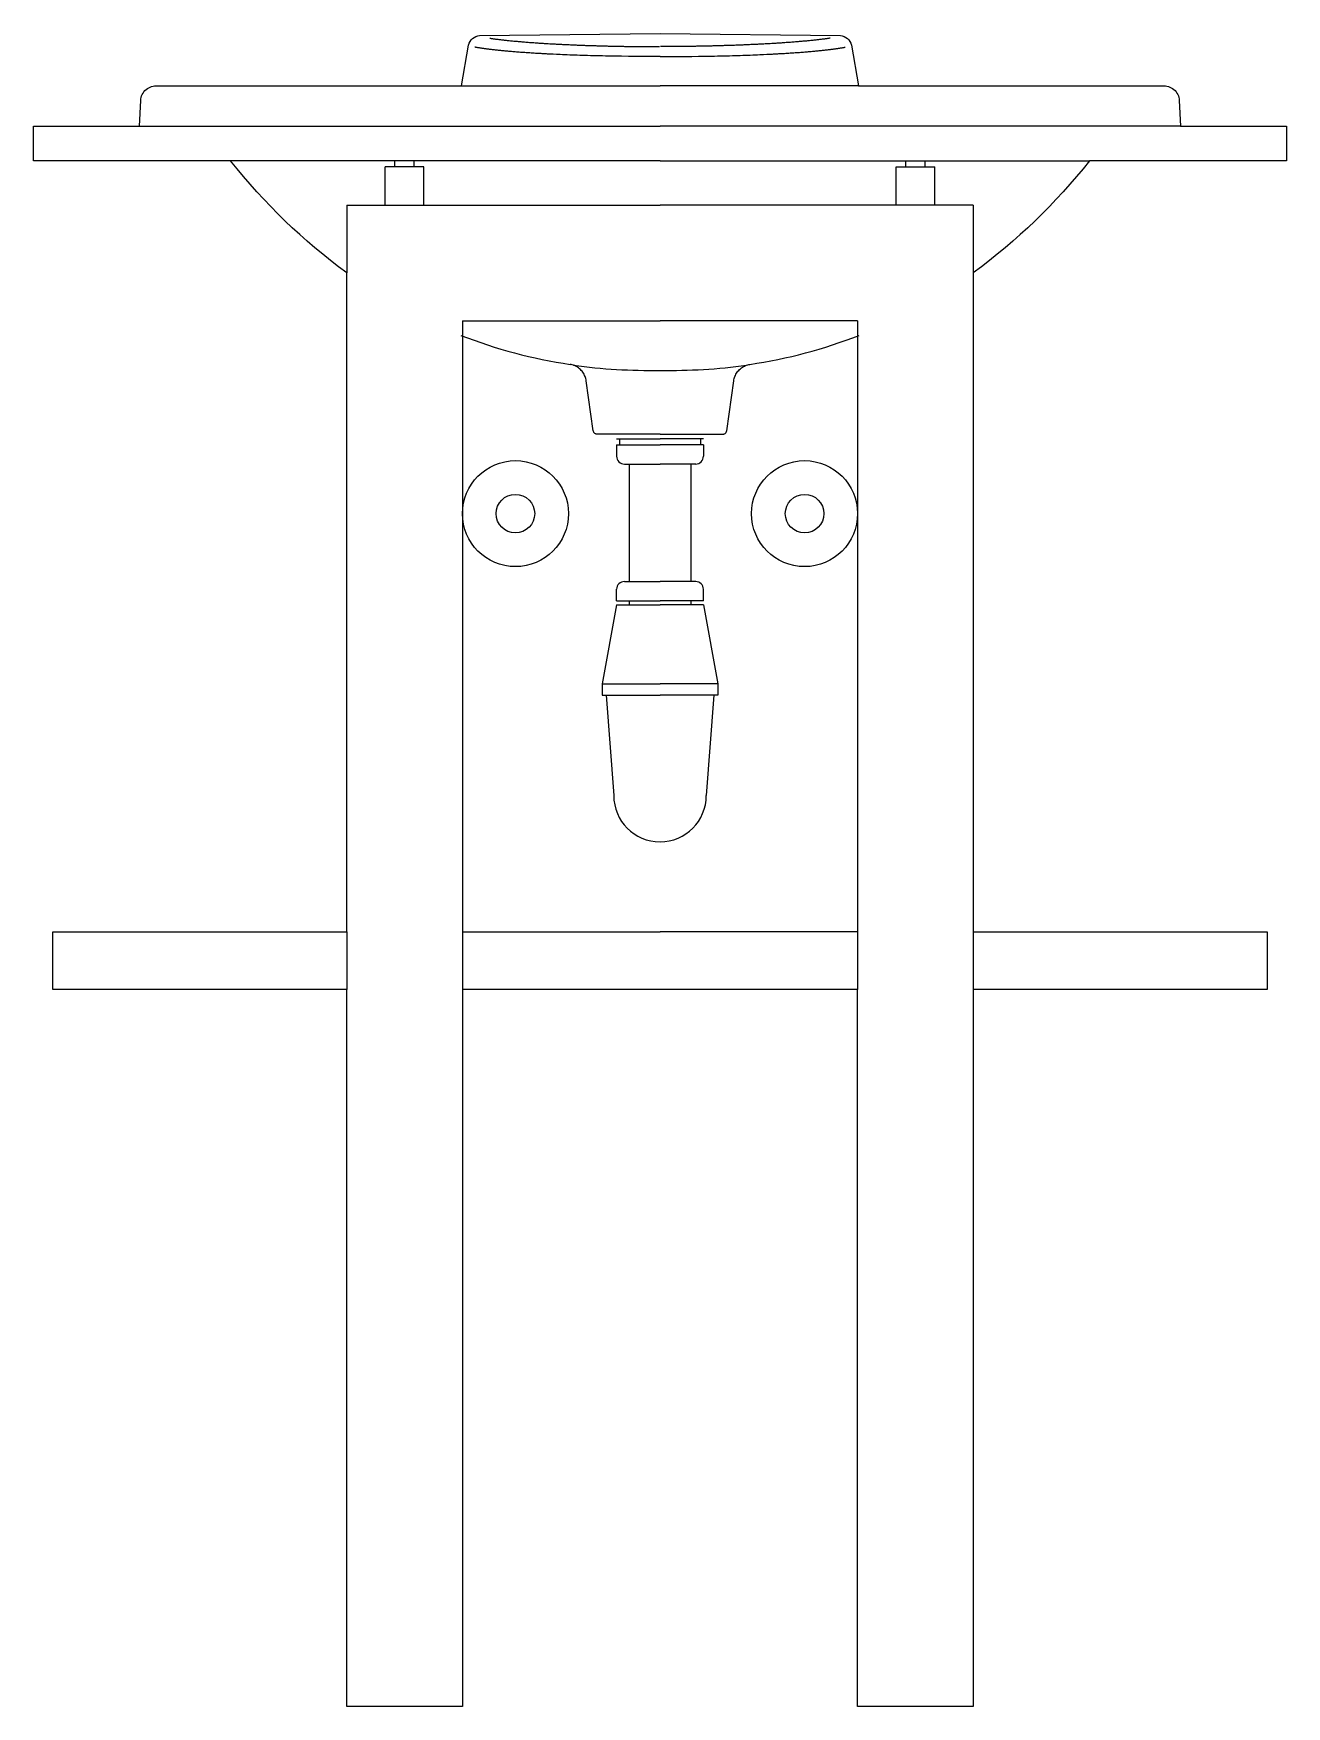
# Model space of a CAD drawing. Header units: millimetres. Extents: x 26555 to 42000, y 34815 to 42213.
# Drawn here: x 30365 to 31015, y 41345 to 42213 of the extents above; entities that cross this region are included whole.
import ezdxf

# ---------------------------------------------------------------- set-up
doc = ezdxf.new("R2010")
doc.units = ezdxf.units.MM
doc.layers.add('cad-block.com', color=250, linetype='Continuous')

# ---------------------------------------------------------------- blocks, each defined once
blk = doc.blocks.new('washbasin 6_front_cad-block.com')
at = {"color": 0, "linetype": 'Continuous'}
for p, q in [((-0.09599, 0.86074), (-0.09599, 0.86074)), ((-0.09577, 0.86069), (-0.09599, 0.86074)), ((-0.09554, 0.86064), (-0.09577, 0.86069)), ((-0.0953, 0.8606), (-0.09554, 0.86064)), ((-0.09505, 0.86055), (-0.0953, 0.8606)), ((-0.0948, 0.86051), (-0.09505, 0.86055)), ((-0.09452, 0.86046), (-0.0948, 0.86051)), ((-0.09422, 0.86041), (-0.09452, 0.86046)), ((-0.09392, 0.86035), (-0.09422, 0.86041)), ((-0.09363, 0.86031), (-0.09392, 0.86035)), ((-0.09332, 0.86026), (-0.09363, 0.86031)), ((-0.09296, 0.8602), (-0.09332, 0.86026)), ((-0.0926, 0.86014), (-0.09296, 0.8602)), ((-0.09222, 0.86009), (-0.0926, 0.86014)), ((-0.09184, 0.86003), (-0.09222, 0.86009)), ((-0.09144, 0.85997), (-0.09184, 0.86003)), ((-0.09103, 0.85992), (-0.09144, 0.85997)), ((-0.09061, 0.85986), (-0.09103, 0.85992)), ((-0.09019, 0.8598), (-0.09061, 0.85986)), ((-0.08975, 0.85974), (-0.09019, 0.8598)), ((-0.0893, 0.85969), (-0.08975, 0.85974)), ((-0.08885, 0.85963), (-0.0893, 0.85969)), ((-0.08838, 0.85957), (-0.08885, 0.85963)), ((-0.08791, 0.85951), (-0.08838, 0.85957)), ((-0.08833, 0.86542), (-0.08814, 0.86539)), ((-0.08814, 0.86539), (-0.08785, 0.86534)), ((-0.08742, 0.85946), (-0.08791, 0.85951)), ((-0.08785, 0.86534), (-0.08755, 0.8653)), ((-0.08755, 0.8653), (-0.0872, 0.86524)), ((-0.0872, 0.86524), (-0.08684, 0.86519)), ((-0.08684, 0.86519), (-0.08647, 0.86513)), ((-0.08647, 0.86513), (-0.08609, 0.86508)), ((-0.08609, 0.86508), (-0.0857, 0.86503)), ((-0.0857, 0.86503), (-0.0853, 0.86497)), ((-0.0853, 0.86497), (-0.08489, 0.86492)), ((-0.08489, 0.86492), (-0.08447, 0.86486)), ((-0.08447, 0.86486), (-0.08404, 0.86481)), ((-0.08404, 0.86481), (-0.08361, 0.86475)), ((-0.08361, 0.86475), (-0.08316, 0.8647)), ((-0.08316, 0.8647), (-0.0827, 0.86464)), ((-0.0827, 0.86464), (-0.08223, 0.86459)), ((-0.08223, 0.86459), (-0.08176, 0.86453)), ((-0.08176, 0.86453), (-0.08127, 0.86448)), ((-0.08127, 0.86448), (-0.08078, 0.86442)), ((-0.08078, 0.86442), (-0.08027, 0.86437)), ((-0.08027, 0.86437), (-0.07976, 0.86431)), ((-0.07976, 0.86431), (-0.07924, 0.86426)), ((-0.07924, 0.86426), (-0.07871, 0.8642)), ((-0.07871, 0.8642), (-0.07817, 0.86415)), ((-0.07817, 0.86415), (-0.07762, 0.86409)), ((-0.07762, 0.86409), (-0.07706, 0.86404)), ((-0.07706, 0.86404), (-0.07649, 0.86399)), ((-0.07649, 0.86399), (-0.07591, 0.86393)), ((-0.07591, 0.86393), (-0.07533, 0.86388)), ((-0.07533, 0.86388), (-0.07473, 0.86382)), ((-0.07473, 0.86382), (-0.07413, 0.86377)), ((-0.07413, 0.86377), (-0.07352, 0.86371)), ((-0.07352, 0.86371), (-0.0729, 0.86366)), ((-0.0729, 0.86366), (-0.07227, 0.86361)), ((-0.07227, 0.86361), (-0.07163, 0.86355)), ((-0.07163, 0.86355), (-0.07099, 0.8635)), ((-0.07099, 0.8635), (-0.07033, 0.86345)), ((-0.07033, 0.86345), (-0.06967, 0.8634)), ((-0.06967, 0.8634), (-0.069, 0.86334)), ((-0.069, 0.86334), (-0.06832, 0.86329)), ((-0.06832, 0.86329), (-0.06763, 0.86324)), ((-0.06763, 0.86324), (-0.06694, 0.86319)), ((-0.06694, 0.86319), (-0.06623, 0.86314)), ((-0.06623, 0.86314), (-0.06552, 0.86309)), ((-0.06552, 0.86309), (-0.0648, 0.86304)), ((-0.0648, 0.86304), (-0.06407, 0.86299)), ((-0.06407, 0.86299), (-0.06334, 0.86294)), ((-0.06334, 0.86294), (-0.06278, 0.8629)), ((-0.06278, 0.8629), (-0.06223, 0.86286)), ((-0.06223, 0.86286), (-0.06169, 0.86283)), ((-0.06169, 0.86283), (-0.06116, 0.8628)), ((-0.06116, 0.8628), (-0.06065, 0.86276)), ((-0.06065, 0.86276), (-0.06014, 0.86273)), ((-0.06014, 0.86273), (-0.05942, 0.86269)), ((-0.05942, 0.86269), (-0.0587, 0.86264)), ((-0.0587, 0.86264), (-0.05794, 0.8626)), ((-0.05794, 0.8626), (-0.05718, 0.86255)), ((-0.05718, 0.86255), (-0.05664, 0.86252)), ((-0.05664, 0.86252), (-0.05611, 0.86249)), ((-0.05611, 0.86249), (-0.05556, 0.86246)), ((-0.05556, 0.86246), (-0.05502, 0.86243)), ((-0.05502, 0.86243), (-0.05447, 0.8624)), ((-0.05447, 0.8624), (-0.05392, 0.86237)), ((-0.05392, 0.86237), (-0.05337, 0.86234)), ((-0.05337, 0.86234), (-0.05282, 0.86231)), ((-0.05282, 0.86231), (-0.05225, 0.86229)), ((-0.05225, 0.86229), (-0.05169, 0.86226)), ((-0.05169, 0.86226), (-0.05113, 0.86223)), ((-0.05113, 0.86223), (-0.05056, 0.8622)), ((-0.05056, 0.8622), (-0.04999, 0.86217)), ((-0.04999, 0.86217), (-0.04942, 0.86214)), ((-0.04942, 0.86214), (-0.04884, 0.86212)), ((-0.04884, 0.86212), (-0.04826, 0.86209)), ((-0.04826, 0.86209), (-0.04768, 0.86206)), ((-0.04768, 0.86206), (-0.04709, 0.86204)), ((-0.04709, 0.86204), (-0.0465, 0.86201)), ((-0.0465, 0.86201), (-0.04591, 0.86198)), ((-0.04591, 0.86198), (-0.04532, 0.86196)), ((-0.04532, 0.86196), (-0.04472, 0.86193)), ((-0.04472, 0.86193), (-0.04413, 0.86191)), ((-0.04413, 0.86191), (-0.04352, 0.86188)), ((-0.04352, 0.86188), (-0.04292, 0.86186)), ((-0.04292, 0.86186), (-0.04232, 0.86183)), ((-0.04232, 0.86183), (-0.04171, 0.86181)), ((-0.04171, 0.86181), (-0.0411, 0.86179)), ((-0.0411, 0.86179), (-0.04048, 0.86176)), ((-0.04048, 0.86176), (-0.03987, 0.86174)), ((-0.03987, 0.86174), (-0.03925, 0.86172)), ((-0.03925, 0.86172), (-0.03863, 0.86169)), ((-0.03863, 0.86169), (-0.038, 0.86167)), ((-0.038, 0.86167), (-0.03738, 0.86165)), ((-0.03738, 0.86165), (-0.03676, 0.86163)), ((-0.03676, 0.86163), (-0.03612, 0.86161)), ((-0.03612, 0.86161), (-0.0356, 0.86159)), ((-0.0356, 0.86159), (-0.03507, 0.86157)), ((-0.03507, 0.86157), (-0.03454, 0.86156)), ((-0.03454, 0.86156), (-0.03391, 0.86154)), ((-0.03391, 0.86154), (-0.03326, 0.86152)), ((-0.03326, 0.86152), (-0.03278, 0.8615)), ((-0.03278, 0.8615), (-0.0323, 0.86149)), ((-0.0323, 0.86149), (-0.03182, 0.86147)), ((-0.03182, 0.86147), (-0.03134, 0.86146)), ((-0.03134, 0.86146), (-0.03086, 0.86145)), ((-0.03086, 0.86145), (-0.03037, 0.86143)), ((-0.03037, 0.86143), (-0.02989, 0.86142)), ((-0.02989, 0.86142), (-0.0294, 0.86141)), ((-0.0294, 0.86141), (-0.02891, 0.86139)), ((-0.02891, 0.86139), (-0.02842, 0.86138)), ((-0.02842, 0.86138), (-0.02793, 0.86137)), ((-0.02793, 0.86137), (-0.02744, 0.86136)), ((-0.02793, 0.86137), (-0.02793, 0.86137)), ((-0.02744, 0.86136), (-0.02695, 0.86134)), ((-0.02695, 0.86134), (-0.02646, 0.86133)), ((-0.02646, 0.86133), (-0.02597, 0.86132)), ((-0.02597, 0.86132), (-0.02547, 0.86131)), ((-0.02547, 0.86131), (-0.02498, 0.8613)), ((-0.02498, 0.8613), (-0.02448, 0.86129)), ((-0.02448, 0.86129), (-0.02399, 0.86128)), ((-0.02399, 0.86128), (-0.02349, 0.86127)), ((-0.02349, 0.86127), (-0.02299, 0.86126)), ((-0.02299, 0.86126), (-0.02249, 0.86125)), ((-0.02249, 0.86125), (-0.022, 0.86124)), ((-0.022, 0.86124), (-0.0215, 0.86123)), ((-0.0215, 0.86123), (-0.021, 0.86122)), ((-0.021, 0.86122), (-0.0205, 0.86121)), ((-0.0205, 0.86121), (-0.01999, 0.8612)), ((-0.01999, 0.8612), (-0.01949, 0.86119)), ((-0.01949, 0.86119), (-0.01899, 0.86118)), ((-0.01899, 0.86118), (-0.01848, 0.86117)), ((-0.01848, 0.86117), (-0.01798, 0.86117)), ((-0.01798, 0.86117), (-0.01747, 0.86116)), ((-0.01747, 0.86116), (-0.01697, 0.86115)), ((-0.01697, 0.86115), (-0.01646, 0.86114)), ((-0.01646, 0.86114), (-0.0159, 0.86113)), ((-0.0159, 0.86113), (-0.01534, 0.86113)), ((-0.01534, 0.86113), (-0.01479, 0.86112)), ((-0.01479, 0.86112), (-0.01443, 0.86112)), ((-0.01443, 0.86112), (-0.01385, 0.86111)), ((-0.01385, 0.86111), (-0.01327, 0.8611)), ((-0.01327, 0.8611), (-0.01268, 0.86109)), ((-0.01268, 0.86109), (-0.0121, 0.86109)), ((-0.0121, 0.86109), (-0.0115, 0.86108)), ((-0.0115, 0.86108), (-0.01091, 0.86108)), ((-0.01091, 0.86108), (-0.01032, 0.86107)), ((-0.01032, 0.86107), (-0.00972, 0.86107)), ((-0.00972, 0.86107), (-0.00912, 0.86106)), ((-0.00912, 0.86106), (-0.00852, 0.86106)), ((-0.00852, 0.86106), (-0.00833, 0.86106)), ((-0.00833, 0.86106), (-0.00791, 0.86105)), ((-0.00833, 0.86106), (-0.00833, 0.86106)), ((-0.00791, 0.86105), (-0.00731, 0.86105)), ((-0.00731, 0.86105), (-0.00671, 0.86105)), ((-0.00671, 0.86105), (-0.0061, 0.86104)), ((-0.0061, 0.86104), (-0.00549, 0.86104)), ((-0.00549, 0.86104), (-0.00489, 0.86104)), ((-0.00489, 0.86104), (-0.00428, 0.86104)), ((-0.00428, 0.86104), (-0.00367, 0.86103)), ((-0.00367, 0.86103), (-0.00306, 0.86103)), ((-0.00306, 0.86103), (-0.00246, 0.86103)), ((-0.00246, 0.86103), (-0.00185, 0.86103)), ((-0.00185, 0.86103), (-0.00137, 0.86103)), ((-0.00137, 0.86103), (-0.00125, 0.86103)), ((-0.00125, 0.86103), (-0.00081, 0.86103)), ((-0.00081, 0.86103), (-0.00064, 0.86103)), ((-0.00064, 0.86103), (-0.00049, 0.86103)), ((-0.00049, 0.86103), (-0.00025, 0.86103)), ((0.00049, 0.86103), (0.00025, 0.86103)), ((0.00064, 0.86103), (0.00049, 0.86103)), ((0.00081, 0.86103), (0.00064, 0.86103)), ((0.00125, 0.86103), (0.00081, 0.86103)), ((0.00137, 0.86103), (0.00125, 0.86103)), ((0.00185, 0.86103), (0.00137, 0.86103)), ((0.00246, 0.86103), (0.00185, 0.86103)), ((0.00306, 0.86103), (0.00246, 0.86103)), ((0.00367, 0.86103), (0.00306, 0.86103)), ((0.00428, 0.86104), (0.00367, 0.86103)), ((0.00489, 0.86104), (0.00428, 0.86104)), ((0.00549, 0.86104), (0.00489, 0.86104)), ((0.0061, 0.86104), (0.00549, 0.86104)), ((0.00671, 0.86105), (0.0061, 0.86104)), ((0.00731, 0.86105), (0.00671, 0.86105)), ((0.00791, 0.86105), (0.00731, 0.86105)), ((0.00833, 0.86106), (0.00791, 0.86105)), ((0.00852, 0.86106), (0.00833, 0.86106)), ((0.00833, 0.86106), (0.00833, 0.86106)), ((0.00912, 0.86106), (0.00852, 0.86106)), ((0.00972, 0.86107), (0.00912, 0.86106)), ((0.01032, 0.86107), (0.00972, 0.86107)), ((0.01091, 0.86108), (0.01032, 0.86107)), ((0.0115, 0.86108), (0.01091, 0.86108)), ((0.0121, 0.86109), (0.0115, 0.86108)), ((0.01268, 0.86109), (0.0121, 0.86109)), ((0.01327, 0.8611), (0.01268, 0.86109)), ((0.01385, 0.86111), (0.01327, 0.8611)), ((0.01443, 0.86112), (0.01385, 0.86111)), ((0.01479, 0.86112), (0.01443, 0.86112)), ((0.01534, 0.86113), (0.01479, 0.86112)), ((0.0159, 0.86113), (0.01534, 0.86113)), ((0.01646, 0.86114), (0.0159, 0.86113)), ((0.01697, 0.86115), (0.01646, 0.86114)), ((0.01747, 0.86116), (0.01697, 0.86115)), ((0.01798, 0.86117), (0.01747, 0.86116)), ((0.01848, 0.86117), (0.01798, 0.86117)), ((0.01899, 0.86118), (0.01848, 0.86117)), ((0.01949, 0.86119), (0.01899, 0.86118)), ((0.01999, 0.8612), (0.01949, 0.86119)), ((0.0205, 0.86121), (0.01999, 0.8612)), ((0.021, 0.86122), (0.0205, 0.86121)), ((0.0215, 0.86123), (0.021, 0.86122)), ((0.022, 0.86124), (0.0215, 0.86123)), ((0.02249, 0.86125), (0.022, 0.86124)), ((0.02299, 0.86126), (0.02249, 0.86125)), ((0.02349, 0.86127), (0.02299, 0.86126)), ((0.02399, 0.86128), (0.02349, 0.86127)), ((0.02448, 0.86129), (0.02399, 0.86128)), ((0.02498, 0.8613), (0.02448, 0.86129)), ((0.02547, 0.86131), (0.02498, 0.8613)), ((0.02597, 0.86132), (0.02547, 0.86131)), ((0.02646, 0.86133), (0.02597, 0.86132)), ((0.02695, 0.86134), (0.02646, 0.86133)), ((0.02744, 0.86136), (0.02695, 0.86134)), ((0.02793, 0.86137), (0.02744, 0.86136)), ((0.02842, 0.86138), (0.02793, 0.86137)), ((0.02793, 0.86137), (0.02793, 0.86137)), ((0.02891, 0.86139), (0.02842, 0.86138)), ((0.0294, 0.86141), (0.02891, 0.86139)), ((0.02989, 0.86142), (0.0294, 0.86141)), ((0.03037, 0.86143), (0.02989, 0.86142)), ((0.03086, 0.86145), (0.03037, 0.86143)), ((0.03134, 0.86146), (0.03086, 0.86145)), ((0.03182, 0.86147), (0.03134, 0.86146)), ((0.0323, 0.86149), (0.03182, 0.86147)), ((0.03278, 0.8615), (0.0323, 0.86149)), ((0.03326, 0.86152), (0.03278, 0.8615)), ((0.03391, 0.86154), (0.03326, 0.86152)), ((0.03454, 0.86156), (0.03391, 0.86154)), ((0.03507, 0.86157), (0.03454, 0.86156)), ((0.0356, 0.86159), (0.03507, 0.86157)), ((0.03612, 0.86161), (0.0356, 0.86159)), ((0.03676, 0.86163), (0.03612, 0.86161)), ((0.03738, 0.86165), (0.03676, 0.86163)), ((0.038, 0.86167), (0.03738, 0.86165)), ((0.03863, 0.86169), (0.038, 0.86167)), ((0.03925, 0.86172), (0.03863, 0.86169)), ((0.03987, 0.86174), (0.03925, 0.86172)), ((0.04048, 0.86176), (0.03987, 0.86174)), ((0.0411, 0.86179), (0.04048, 0.86176)), ((0.04171, 0.86181), (0.0411, 0.86179)), ((0.04232, 0.86183), (0.04171, 0.86181)), ((0.04292, 0.86186), (0.04232, 0.86183)), ((0.04352, 0.86188), (0.04292, 0.86186)), ((0.04413, 0.86191), (0.04352, 0.86188)), ((0.04472, 0.86193), (0.04413, 0.86191)), ((0.04532, 0.86196), (0.04472, 0.86193)), ((0.04591, 0.86198), (0.04532, 0.86196)), ((0.0465, 0.86201), (0.04591, 0.86198)), ((0.04709, 0.86204), (0.0465, 0.86201)), ((0.04768, 0.86206), (0.04709, 0.86204)), ((0.04826, 0.86209), (0.04768, 0.86206)), ((0.04884, 0.86212), (0.04826, 0.86209)), ((0.04942, 0.86214), (0.04884, 0.86212)), ((0.04999, 0.86217), (0.04942, 0.86214)), ((0.05056, 0.8622), (0.04999, 0.86217)), ((0.05113, 0.86223), (0.05056, 0.8622)), ((0.05169, 0.86226), (0.05113, 0.86223)), ((0.05225, 0.86229), (0.05169, 0.86226)), ((0.05282, 0.86231), (0.05225, 0.86229)), ((0.05337, 0.86234), (0.05282, 0.86231)), ((0.05392, 0.86237), (0.05337, 0.86234)), ((0.05447, 0.8624), (0.05392, 0.86237)), ((0.05502, 0.86243), (0.05447, 0.8624)), ((0.05556, 0.86246), (0.05502, 0.86243)), ((0.05611, 0.86249), (0.05556, 0.86246)), ((0.05664, 0.86252), (0.05611, 0.86249)), ((0.05718, 0.86255), (0.05664, 0.86252)), ((0.05794, 0.8626), (0.05718, 0.86255)), ((0.0587, 0.86264), (0.05794, 0.8626)), ((0.05942, 0.86269), (0.0587, 0.86264)), ((0.06014, 0.86273), (0.05942, 0.86269)), ((0.06065, 0.86276), (0.06014, 0.86273)), ((0.06116, 0.8628), (0.06065, 0.86276)), ((0.06169, 0.86283), (0.06116, 0.8628)), ((0.06223, 0.86286), (0.06169, 0.86283)), ((0.06278, 0.8629), (0.06223, 0.86286)), ((0.06334, 0.86294), (0.06278, 0.8629)), ((0.06407, 0.86299), (0.06334, 0.86294)), ((0.0648, 0.86304), (0.06407, 0.86299)), ((0.06552, 0.86309), (0.0648, 0.86304)), ((0.06623, 0.86314), (0.06552, 0.86309)), ((0.06694, 0.86319), (0.06623, 0.86314)), ((0.06763, 0.86324), (0.06694, 0.86319)), ((0.06832, 0.86329), (0.06763, 0.86324)), ((0.069, 0.86334), (0.06832, 0.86329)), ((0.06967, 0.8634), (0.069, 0.86334)), ((0.07033, 0.86345), (0.06967, 0.8634)), ((0.07099, 0.8635), (0.07033, 0.86345)), ((0.07163, 0.86355), (0.07099, 0.8635)), ((0.07227, 0.86361), (0.07163, 0.86355)), ((0.0729, 0.86366), (0.07227, 0.86361)), ((0.07352, 0.86371), (0.0729, 0.86366)), ((0.07413, 0.86377), (0.07352, 0.86371)), ((0.07473, 0.86382), (0.07413, 0.86377)), ((0.07533, 0.86388), (0.07473, 0.86382)), ((0.07591, 0.86393), (0.07533, 0.86388)), ((0.07649, 0.86399), (0.07591, 0.86393)), ((0.07706, 0.86404), (0.07649, 0.86399)), ((0.07762, 0.86409), (0.07706, 0.86404)), ((0.07817, 0.86415), (0.07762, 0.86409)), ((0.07871, 0.8642), (0.07817, 0.86415)), ((0.07924, 0.86426), (0.07871, 0.8642)), ((0.07976, 0.86431), (0.07924, 0.86426)), ((0.08027, 0.86437), (0.07976, 0.86431)), ((0.08078, 0.86442), (0.08027, 0.86437)), ((0.08127, 0.86448), (0.08078, 0.86442)), ((0.08176, 0.86453), (0.08127, 0.86448)), ((0.08223, 0.86459), (0.08176, 0.86453)), ((0.0827, 0.86464), (0.08223, 0.86459)), ((0.08316, 0.8647), (0.0827, 0.86464)), ((0.08361, 0.86475), (0.08316, 0.8647)), ((0.08404, 0.86481), (0.08361, 0.86475)), ((0.08447, 0.86486), (0.08404, 0.86481)), ((0.08489, 0.86492), (0.08447, 0.86486)), ((0.0853, 0.86497), (0.08489, 0.86492)), ((0.0857, 0.86503), (0.0853, 0.86497)), ((0.08609, 0.86508), (0.0857, 0.86503)), ((0.08647, 0.86513), (0.08609, 0.86508)), ((0.08684, 0.86519), (0.08647, 0.86513)), ((0.0872, 0.86524), (0.08684, 0.86519)), ((0.08755, 0.8653), (0.0872, 0.86524)), ((0.08742, 0.85946), (0.08791, 0.85951)), ((0.08785, 0.86534), (0.08755, 0.8653)), ((0.08814, 0.86539), (0.08785, 0.86534)), ((0.08791, 0.85951), (0.08838, 0.85957)), ((0.08833, 0.86542), (0.08814, 0.86539)), ((0.08838, 0.85957), (0.08885, 0.85963)), ((0.08885, 0.85963), (0.0893, 0.85969)), ((0.0893, 0.85969), (0.08975, 0.85974)), ((0.08975, 0.85974), (0.09019, 0.8598)), ((0.09019, 0.8598), (0.09061, 0.85986)), ((0.09061, 0.85986), (0.09103, 0.85992)), ((0.09103, 0.85992), (0.09144, 0.85997)), ((0.09144, 0.85997), (0.09184, 0.86003)), ((0.09184, 0.86003), (0.09222, 0.86009)), ((0.09222, 0.86009), (0.0926, 0.86014)), ((0.0926, 0.86014), (0.09296, 0.8602)), ((0.09296, 0.8602), (0.09332, 0.86026)), ((0.09332, 0.86026), (0.09363, 0.86031)), ((0.09363, 0.86031), (0.09392, 0.86035)), ((0.09392, 0.86035), (0.09422, 0.86041)), ((0.09422, 0.86041), (0.09452, 0.86046)), ((0.09452, 0.86046), (0.0948, 0.86051)), ((0.0948, 0.86051), (0.09505, 0.86055)), ((0.09505, 0.86055), (0.0953, 0.8606)), ((0.0953, 0.8606), (0.09554, 0.86064)), ((0.09554, 0.86064), (0.09577, 0.86069)), ((0.09577, 0.86069), (0.09599, 0.86074)), ((0.09599, 0.86074), (0.09599, 0.86074)), ((-0.08693, 0.8594), (-0.08742, 0.85946)), ((-0.08642, 0.85934), (-0.08693, 0.8594)), ((-0.08591, 0.85928), (-0.08642, 0.85934)), ((-0.08539, 0.85923), (-0.08591, 0.85928)), ((-0.08486, 0.85917), (-0.08539, 0.85923)), ((-0.08431, 0.85911), (-0.08486, 0.85917)), ((-0.08376, 0.85906), (-0.08431, 0.85911)), ((-0.0832, 0.859), (-0.08376, 0.85906)), ((-0.08263, 0.85894), (-0.0832, 0.859)), ((-0.08205, 0.85888), (-0.08263, 0.85894)), ((-0.08147, 0.85883), (-0.08205, 0.85888)), ((-0.08087, 0.85877), (-0.08147, 0.85883)), ((-0.08026, 0.85871), (-0.08087, 0.85877)), ((-0.07965, 0.85866), (-0.08026, 0.85871)), ((-0.07902, 0.8586), (-0.07965, 0.85866)), ((-0.07839, 0.85855), (-0.07902, 0.8586)), ((-0.07775, 0.85849), (-0.07839, 0.85855)), ((-0.07709, 0.85844), (-0.07775, 0.85849)), ((-0.07643, 0.85838), (-0.07709, 0.85844)), ((-0.07576, 0.85833), (-0.07643, 0.85838)), ((-0.07509, 0.85827), (-0.07576, 0.85833)), ((-0.0744, 0.85822), (-0.07509, 0.85827)), ((-0.07371, 0.85816), (-0.0744, 0.85822)), ((-0.073, 0.85811), (-0.07371, 0.85816)), ((-0.07229, 0.85806), (-0.073, 0.85811)), ((-0.07157, 0.858), (-0.07229, 0.85806)), ((-0.07084, 0.85795), (-0.07157, 0.858)), ((-0.0701, 0.8579), (-0.07084, 0.85795)), ((-0.06935, 0.85785), (-0.0701, 0.8579)), ((-0.0686, 0.8578), (-0.06935, 0.85785)), ((-0.06803, 0.85776), (-0.0686, 0.8578)), ((-0.06746, 0.85772), (-0.06803, 0.85776)), ((-0.06691, 0.85768), (-0.06746, 0.85772)), ((-0.06636, 0.85765), (-0.06691, 0.85768)), ((-0.06584, 0.85762), (-0.06636, 0.85765)), ((-0.06531, 0.85758), (-0.06584, 0.85762)), ((-0.06457, 0.85754), (-0.06531, 0.85758)), ((-0.06383, 0.85749), (-0.06457, 0.85754)), ((-0.06305, 0.85745), (-0.06383, 0.85749)), ((-0.06226, 0.8574), (-0.06305, 0.85745)), ((-0.06171, 0.85737), (-0.06226, 0.8574)), ((-0.06115, 0.85734), (-0.06171, 0.85737)), ((-0.06059, 0.85731), (-0.06115, 0.85734)), ((-0.06003, 0.85728), (-0.06059, 0.85731)), ((-0.05946, 0.85725), (-0.06003, 0.85728)), ((-0.05889, 0.85722), (-0.05946, 0.85725)), ((-0.05832, 0.85719), (-0.05889, 0.85722)), ((-0.05774, 0.85716), (-0.05832, 0.85719)), ((-0.05716, 0.85713), (-0.05774, 0.85716)), ((-0.05658, 0.8571), (-0.05716, 0.85713)), ((-0.05599, 0.85707), (-0.05658, 0.8571)), ((-0.05539, 0.85704), (-0.05599, 0.85707)), ((-0.05362, 0.85696), (-0.05539, 0.85704)), ((-0.05178, 0.85687), (-0.05362, 0.85696)), ((-0.05058, 0.85682), (-0.05178, 0.85687)), ((-0.04935, 0.85677), (-0.05058, 0.85682)), ((-0.0481, 0.85672), (-0.04935, 0.85677)), ((-0.04682, 0.85667), (-0.0481, 0.85672)), ((-0.04552, 0.85663), (-0.04682, 0.85667)), ((-0.04419, 0.85658), (-0.04552, 0.85663)), ((-0.04291, 0.85654), (-0.04419, 0.85658)), ((-0.04161, 0.85649), (-0.04291, 0.85654)), ((-0.04028, 0.85645), (-0.04161, 0.85649)), ((-0.03892, 0.85641), (-0.04028, 0.85645)), ((-0.03754, 0.85637), (-0.03892, 0.85641)), ((-0.03613, 0.85633), (-0.03754, 0.85637)), ((-0.03461, 0.8563), (-0.03613, 0.85633)), ((-0.03306, 0.85626), (-0.03461, 0.8563)), ((-0.03148, 0.85622), (-0.03306, 0.85626)), ((-0.02986, 0.85619), (-0.03148, 0.85622)), ((-0.02822, 0.85615), (-0.02986, 0.85619)), ((-0.02654, 0.85612), (-0.02822, 0.85615)), ((-0.02493, 0.8561), (-0.02654, 0.85612)), ((-0.02328, 0.85607), (-0.02493, 0.8561)), ((-0.02161, 0.85604), (-0.02328, 0.85607)), ((-0.01991, 0.85602), (-0.02161, 0.85604)), ((-0.01643, 0.85598), (-0.01991, 0.85602)), ((-0.01443, 0.85596), (-0.01643, 0.85598)), ((-0.0109, 0.85592), (-0.01443, 0.85596)), ((-0.0073, 0.8559), (-0.0109, 0.85592)), ((-0.00366, 0.85587), (-0.0073, 0.8559)), ((0, 0.85585), (-0.00366, 0.85587)), ((0, 0.85585), (0.00366, 0.85587)), ((0.00366, 0.85587), (0.0073, 0.8559)), ((0.0073, 0.8559), (0.0109, 0.85592)), ((0.0109, 0.85592), (0.01443, 0.85596)), ((0.01443, 0.85596), (0.01643, 0.85598)), ((0.01643, 0.85598), (0.01991, 0.85602)), ((0.01991, 0.85602), (0.02161, 0.85604)), ((0.02161, 0.85604), (0.02328, 0.85607)), ((0.02328, 0.85607), (0.02493, 0.8561)), ((0.02493, 0.8561), (0.02654, 0.85612)), ((0.02654, 0.85612), (0.02822, 0.85615)), ((0.02822, 0.85615), (0.02986, 0.85619)), ((0.02986, 0.85619), (0.03148, 0.85622)), ((0.03148, 0.85622), (0.03306, 0.85626)), ((0.03306, 0.85626), (0.03461, 0.8563)), ((0.03461, 0.8563), (0.03613, 0.85633)), ((0.03613, 0.85633), (0.03754, 0.85637)), ((0.03754, 0.85637), (0.03892, 0.85641)), ((0.03892, 0.85641), (0.04028, 0.85645)), ((0.04028, 0.85645), (0.04161, 0.85649)), ((0.04161, 0.85649), (0.04291, 0.85654)), ((0.04291, 0.85654), (0.04419, 0.85658)), ((0.04419, 0.85658), (0.04552, 0.85663)), ((0.04552, 0.85663), (0.04682, 0.85667)), ((0.04682, 0.85667), (0.0481, 0.85672)), ((0.0481, 0.85672), (0.04935, 0.85677)), ((0.04935, 0.85677), (0.05058, 0.85682)), ((0.05058, 0.85682), (0.05178, 0.85687)), ((0.05178, 0.85687), (0.05362, 0.85696)), ((0.05362, 0.85696), (0.05539, 0.85704)), ((0.05539, 0.85704), (0.05599, 0.85707)), ((0.05599, 0.85707), (0.05658, 0.8571)), ((0.05658, 0.8571), (0.05716, 0.85713)), ((0.05716, 0.85713), (0.05774, 0.85716)), ((0.05774, 0.85716), (0.05832, 0.85719)), ((0.05832, 0.85719), (0.05889, 0.85722)), ((0.05889, 0.85722), (0.05946, 0.85725)), ((0.05946, 0.85725), (0.06003, 0.85728)), ((0.06003, 0.85728), (0.06059, 0.85731)), ((0.06059, 0.85731), (0.06115, 0.85734)), ((0.06115, 0.85734), (0.06171, 0.85737)), ((0.06171, 0.85737), (0.06226, 0.8574)), ((0.06226, 0.8574), (0.06305, 0.85745)), ((0.06305, 0.85745), (0.06383, 0.85749)), ((0.06383, 0.85749), (0.06457, 0.85754)), ((0.06457, 0.85754), (0.06531, 0.85758)), ((0.06531, 0.85758), (0.06584, 0.85762)), ((0.06584, 0.85762), (0.06636, 0.85765)), ((0.06636, 0.85765), (0.06691, 0.85768)), ((0.06691, 0.85768), (0.06746, 0.85772)), ((0.06746, 0.85772), (0.06803, 0.85776)), ((0.06803, 0.85776), (0.0686, 0.8578)), ((0.0686, 0.8578), (0.06935, 0.85785)), ((0.06935, 0.85785), (0.0701, 0.8579)), ((0.0701, 0.8579), (0.07084, 0.85795)), ((0.07084, 0.85795), (0.07157, 0.858)), ((0.07157, 0.858), (0.07229, 0.85806)), ((0.07229, 0.85806), (0.073, 0.85811)), ((0.073, 0.85811), (0.07371, 0.85816)), ((0.07371, 0.85816), (0.0744, 0.85822)), ((0.0744, 0.85822), (0.07509, 0.85827)), ((0.07509, 0.85827), (0.07576, 0.85833)), ((0.07576, 0.85833), (0.07643, 0.85838)), ((0.07643, 0.85838), (0.07709, 0.85844)), ((0.07709, 0.85844), (0.07775, 0.85849)), ((0.07775, 0.85849), (0.07839, 0.85855)), ((0.07839, 0.85855), (0.07902, 0.8586)), ((0.07902, 0.8586), (0.07965, 0.85866)), ((0.07965, 0.85866), (0.08026, 0.85871)), ((0.08026, 0.85871), (0.08087, 0.85877)), ((0.08087, 0.85877), (0.08147, 0.85883)), ((0.08147, 0.85883), (0.08205, 0.85888)), ((0.08205, 0.85888), (0.08263, 0.85894)), ((0.08263, 0.85894), (0.0832, 0.859)), ((0.0832, 0.859), (0.08376, 0.85906)), ((0.08376, 0.85906), (0.08431, 0.85911)), ((0.08431, 0.85911), (0.08486, 0.85917)), ((0.08486, 0.85917), (0.08539, 0.85923)), ((0.08539, 0.85923), (0.08591, 0.85928)), ((0.08591, 0.85928), (0.08642, 0.85934)), ((0.08642, 0.85934), (0.08693, 0.8594)), ((0.08693, 0.8594), (0.08742, 0.85946)), ((-0.04608, 0.69601), (-0.04665, 0.69611)), ((-0.04552, 0.69587), (-0.04608, 0.69601)), ((-0.04495, 0.6957), (-0.04552, 0.69587)), ((-0.04438, 0.69549), (-0.04495, 0.6957)), ((-0.04383, 0.69524), (-0.04438, 0.69549)), ((-0.04328, 0.69496), (-0.04383, 0.69524)), ((-0.04275, 0.69464), (-0.04328, 0.69496)), ((-0.04223, 0.69429), (-0.04275, 0.69464)), ((0.04223, 0.69429), (0.04275, 0.69464)), ((0.04275, 0.69464), (0.04328, 0.69496)), ((0.04328, 0.69496), (0.04383, 0.69524)), ((0.04383, 0.69524), (0.04438, 0.69549)), ((0.04438, 0.69549), (0.04495, 0.6957)), ((0.04495, 0.6957), (0.04552, 0.69587)), ((0.04552, 0.69587), (0.04608, 0.69601)), ((0.04608, 0.69601), (0.04665, 0.69611)), ((-0.04174, 0.6939), (-0.04223, 0.69429)), ((-0.04127, 0.69348), (-0.04174, 0.6939)), ((-0.04083, 0.69303), (-0.04127, 0.69348)), ((-0.04041, 0.69255), (-0.04083, 0.69303)), ((-0.04003, 0.69206), (-0.04041, 0.69255)), ((-0.03968, 0.69154), (-0.04003, 0.69206)), ((-0.03937, 0.691), (-0.03968, 0.69154)), ((-0.03909, 0.69045), (-0.03937, 0.691)), ((-0.03885, 0.68989), (-0.03909, 0.69045)), ((-0.03865, 0.68932), (-0.03885, 0.68989)), ((-0.03848, 0.68876), (-0.03865, 0.68932)), ((-0.03835, 0.68819), (-0.03848, 0.68876)), ((-0.03825, 0.68762), (-0.03835, 0.68819)), ((-0.03461, 0.66168), (-0.03826, 0.68762)), ((0.03461, 0.66168), (0.03826, 0.68762)), ((0.03825, 0.68762), (0.03835, 0.68819)), ((0.03835, 0.68819), (0.03848, 0.68876)), ((0.03848, 0.68876), (0.03865, 0.68932)), ((0.03865, 0.68932), (0.03885, 0.68989)), ((0.03885, 0.68989), (0.03909, 0.69045)), ((0.03909, 0.69045), (0.03937, 0.691)), ((0.03937, 0.691), (0.03968, 0.69154)), ((0.03968, 0.69154), (0.04003, 0.69206)), ((0.04003, 0.69206), (0.04041, 0.69255)), ((0.04041, 0.69255), (0.04083, 0.69303)), ((0.04083, 0.69303), (0.04127, 0.69348)), ((0.04127, 0.69348), (0.04174, 0.6939)), ((0.04174, 0.6939), (0.04223, 0.69429)), ((-0.03457, 0.66146), (-0.03461, 0.66168)), ((-0.0345, 0.66124), (-0.03457, 0.66146)), ((-0.0344, 0.66102), (-0.0345, 0.66124)), ((-0.03427, 0.66082), (-0.0344, 0.66102)), ((-0.03412, 0.66062), (-0.03427, 0.66082)), ((-0.03394, 0.66045), (-0.03412, 0.66062)), ((-0.03374, 0.6603), (-0.03394, 0.66045)), ((-0.03353, 0.66017), (-0.03374, 0.6603)), ((-0.03331, 0.66008), (-0.03353, 0.66017)), ((-0.03308, 0.66001), (-0.03331, 0.66008)), ((-0.03285, 0.65997), (-0.03308, 0.66001)), ((-0.03263, 0.65996), (-0.03285, 0.65997)), ((0, 0.65996), (-0.03263, 0.65996)), ((0, 0.65996), (0.03263, 0.65996)), ((0.03263, 0.65996), (0.03285, 0.65997)), ((0.03285, 0.65997), (0.03308, 0.66001)), ((0.03308, 0.66001), (0.03331, 0.66008)), ((0.03331, 0.66008), (0.03353, 0.66017)), ((0.03353, 0.66017), (0.03374, 0.6603)), ((0.03374, 0.6603), (0.03394, 0.66045)), ((0.03394, 0.66045), (0.03412, 0.66062)), ((0.03412, 0.66062), (0.03427, 0.66082)), ((0.03427, 0.66082), (0.0344, 0.66102)), ((0.0344, 0.66102), (0.0345, 0.66124)), ((0.0345, 0.66124), (0.03457, 0.66146)), ((0.03457, 0.66146), (0.03461, 0.66168)), ((-0.0225, 0.65743), (0, 0.65743)), ((-0.0225, 0.65443), (0, 0.65443)), ((-0.0225, 0.65443), (-0.0225, 0.64843)), ((-0.021, 0.65743), (-0.021, 0.65443)), ((0.0225, 0.65743), (0, 0.65743)), ((0.0225, 0.65443), (0, 0.65443)), ((0.021, 0.65743), (0.021, 0.65443)), ((0.0225, 0.65443), (0.0225, 0.64843)), ((-0.0185, 0.64443), (0, 0.64443)), ((-0.016, 0.64443), (-0.016, 0.58343)), ((0.0185, 0.64443), (0, 0.64443)), ((0.016, 0.64443), (0.016, 0.58343)), ((-0.0185, 0.58343), (0, 0.58343)), ((0.0185, 0.58343), (0, 0.58343)), ((-0.0225, 0.57343), (-0.0225, 0.57943)), ((-0.0225, 0.57343), (0, 0.57343)), ((-0.016, 0.57343), (-0.016, 0.57143)), ((0.0225, 0.57343), (0, 0.57343)), ((0.016, 0.57343), (0.016, 0.57143)), ((0.0225, 0.57343), (0.0225, 0.57943)), ((-0.0225, 0.57143), (-0.03, 0.53043)), ((-0.0225, 0.57143), (0, 0.57143)), ((0.0225, 0.57143), (0, 0.57143)), ((0.0225, 0.57143), (0.03, 0.53043)), ((-0.03, 0.53043), (0, 0.53043)), ((-0.03, 0.53043), (-0.03, 0.52443)), ((0.03, 0.53043), (0, 0.53043)), ((0.03, 0.53043), (0.03, 0.52443)), ((-0.03, 0.52443), (0, 0.52443)), ((-0.028, 0.52443), (-0.024, 0.47243)), ((0.03, 0.52443), (0, 0.52443)), ((0.028, 0.52443), (0.024, 0.47243))]:
    blk.add_line(p, q, dxfattribs=at)
at = {"color": 0}
for p, q in [((-0.10304, 0.84064), (0, 0.84064)), ((0.10304, 0.84064), (0, 0.84064)), ((-0.27002, 0.81969), (0, 0.81969)), ((0.27002, 0.81969), (0, 0.81969)), ((0, 0.80169), (-0.22272, 0.80169)), ((-0.1275, 0.80169), (-0.1375, 0.80169)), ((-0.1375, 0.79869), (-0.1375, 0.80169)), ((-0.1275, 0.79869), (-0.1275, 0.80169)), ((0, 0.80169), (0.22272, 0.80169)), ((0.1275, 0.79869), (0.1275, 0.80169)), ((0.1275, 0.80169), (0.1375, 0.80169)), ((0.1375, 0.79869), (0.1375, 0.80169)), ((-0.1425, 0.77869), (-0.1425, 0.79869)), ((-0.1225, 0.79869), (-0.1425, 0.79869)), ((-0.1225, 0.77869), (-0.1225, 0.79869)), ((0.1225, 0.79869), (0.1425, 0.79869)), ((0.1225, 0.77869), (0.1225, 0.79869)), ((0.1425, 0.77869), (0.1425, 0.79869)), ((-0.1625, 0.77869), (-0.1625, 0.74363)), ((-0.1625, 0.77869), (0, 0.77869)), ((0.1625, 0.77869), (0, 0.77869)), ((0.1625, 0.77869), (0.1625, 0.74363)), ((-0.1025, 0.71869), (-0.1025, 0.37169)), ((-0.1025, 0.71869), (0, 0.71869)), ((0.1025, 0.71869), (0, 0.71869)), ((0.1025, 0.71869), (0.1025, 0.37169)), ((-0.1625, 0.40169), (-0.1625, 0.37169)), ((-0.1025, 0.40169), (0, 0.40169)), ((0.1025, 0.40169), (0, 0.40169)), ((0.1625, 0.40169), (0.1625, 0.37169))]:
    blk.add_line(p, q, dxfattribs=at)
blk.add_lwpolyline([(0, 0.86785), (0.09356, 0.86679, -0.314987), (0.09933, 0.86182), (0.10304, 0.84064), (0.26053, 0.84064, -0.431243), (0.26938, 0.83309), (0.27002, 0.81969), (0.325, 0.81969), (0.325, 0.80169), (0.22272, 0.80169, -0.066412), (0.1625, 0.74363), (0.1625, 0.40169), (0.315, 0.40169), (0.315, 0.37169), (0.1625, 0.37169), (0.1625, -0.00031), (0.1025, -0.00031), (0.1025, 0.37169), (0, 0.37169), (-0.1025, 0.37169), (-0.1025, -0.00031), (-0.1625, -0.00031), (-0.1625, 0.37169), (-0.315, 0.37169), (-0.315, 0.40169), (-0.1625, 0.40169), (-0.1625, 0.74363, -0.066412), (-0.22272, 0.80169), (-0.325, 0.80169), (-0.325, 0.81969), (-0.27002, 0.81969), (-0.26938, 0.83309, -0.431243), (-0.26053, 0.84064), (-0.10304, 0.84064), (-0.09933, 0.86182, -0.314987), (-0.09356, 0.86679)], format="xyb", close=True, dxfattribs=at)
for centre, radius in [((-0.075, 0.61869), 0.0275), ((0.075, 0.61869), 0.0275), ((-0.075, 0.61869), 0.01), ((0.075, 0.61869), 0.01)]:
    blk.add_circle(centre, radius, dxfattribs=at)
for centre, radius, start, end in [((-0.00643, 0.96186), 0.26877, 248.85548, 261.3951), ((0.00643, 0.96186), 0.26877, 278.6049, 291.14452), ((-0.00477, 0.99166), 0.29868, 262.26914, 270.91077), ((0.00477, 0.99166), 0.29868, 269.08923, 277.73086)]:
    blk.add_arc(centre, radius, start, end, dxfattribs=at)
at = {"color": 0, "linetype": 'Continuous'}
for centre, radius, start, end in [((-0.0185, 0.64843), 0.004, 180, 270), ((0.0185, 0.64843), 0.004, 270, 0), ((-0.0185, 0.57943), 0.004, 90, 180), ((0.0185, 0.57943), 0.004, 360, 90), ((0, 0.47243), 0.024, 180, 270), ((0, 0.47243), 0.024, 270, 0)]:
    blk.add_arc(centre, radius, start, end, dxfattribs=at)

msp = doc.modelspace()

# ---------------------------------------------------------------- block references
at = {"layer": 'cad-block.com', "xscale": 1000, "yscale": 1000, "zscale": 1000}
msp.add_blockref('washbasin 6_front_cad-block.com', (30689.55, 41345.09), dxfattribs=at)

doc.saveas('drawing.dxf')
